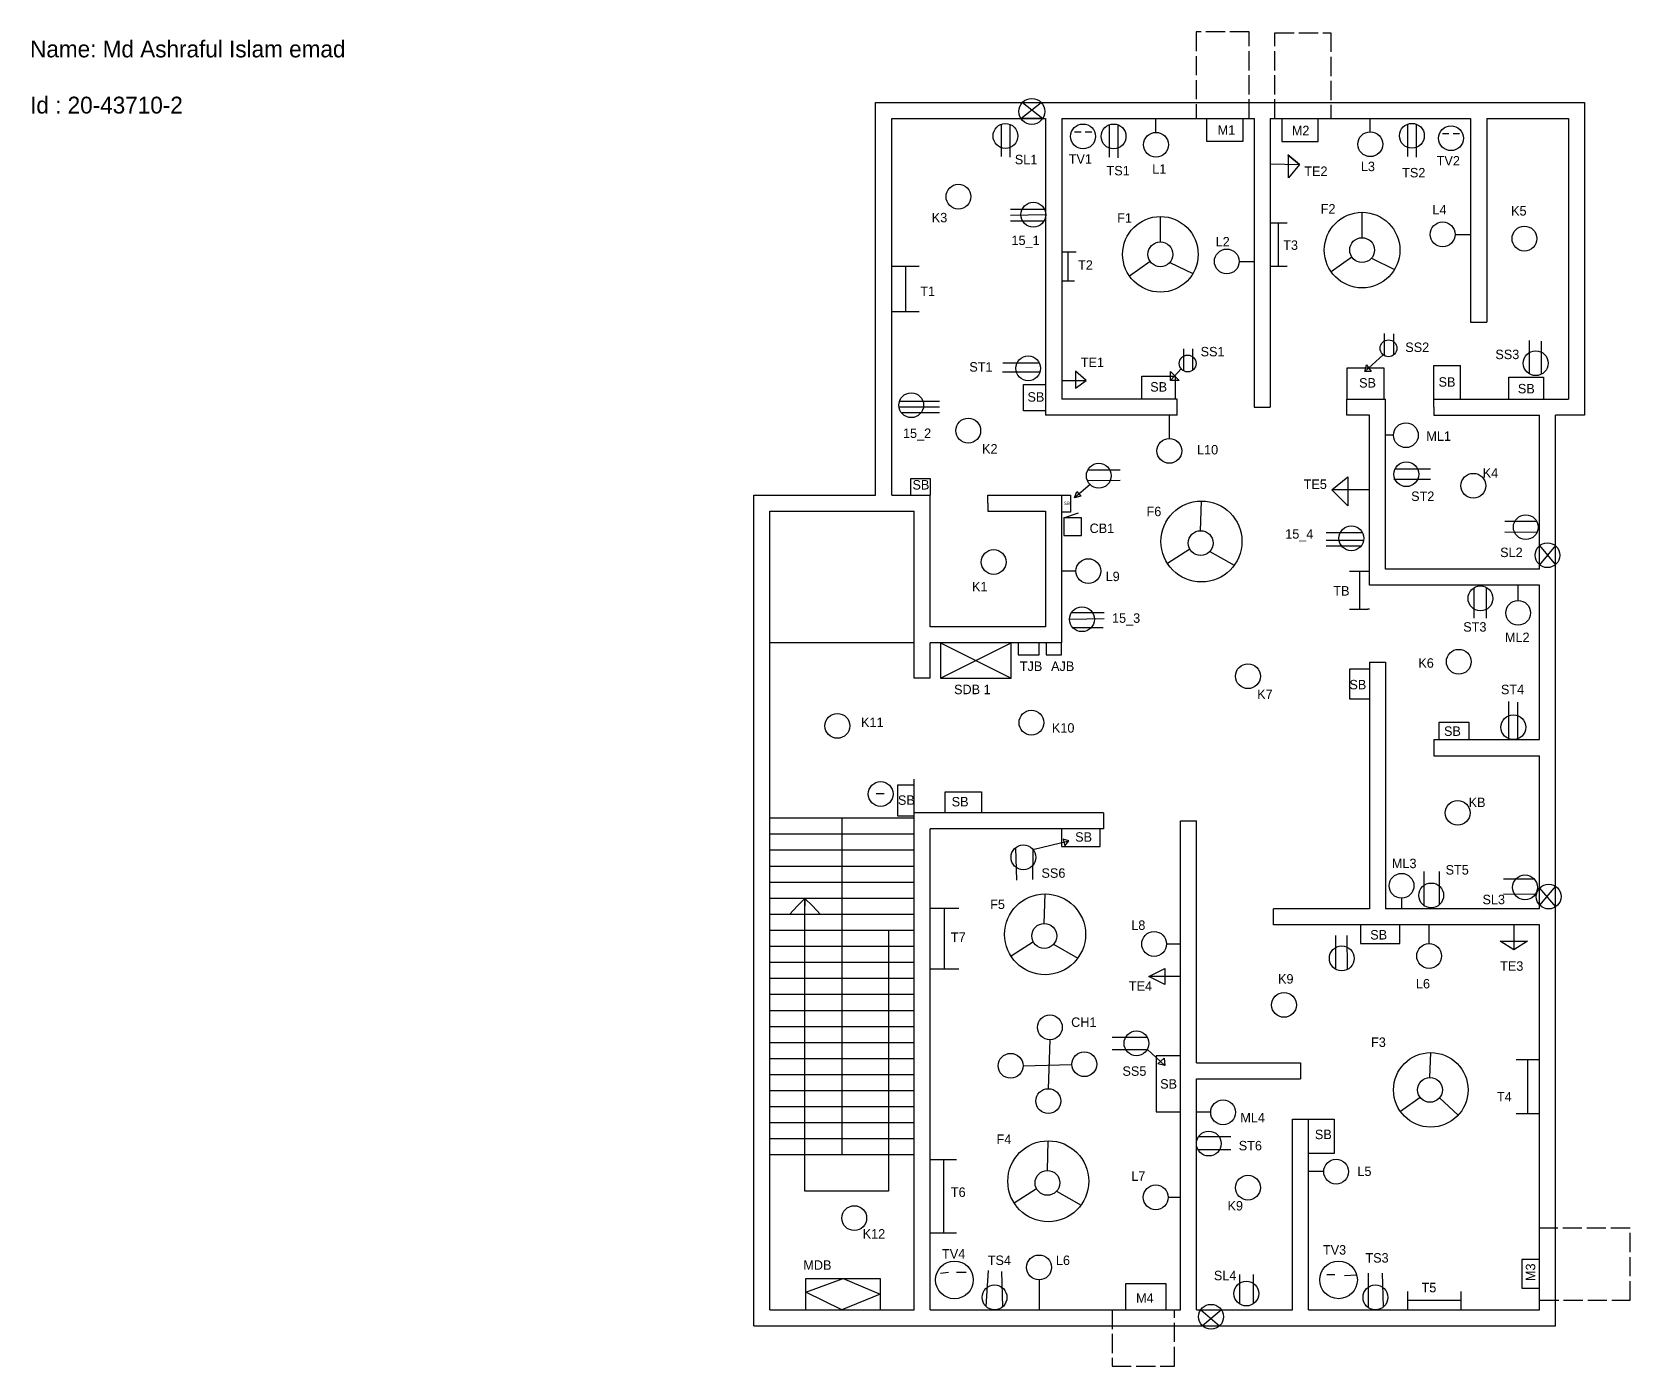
# Model space of a CAD drawing. Header units: inches. Extents: x -1401 to 4392, y -1632 to 1009.
# Drawn here: x 990 to 1986, y 79 to 911 of the extents above; entities that cross this region are included whole.
import ezdxf

# ---------------------------------------------------------------- set-up
doc = ezdxf.new("R2010")
doc.units = ezdxf.units.IN
doc.header["$MEASUREMENT"] = 0
doc.linetypes.add('ACAD_ISO02W100', pattern=[15, 12, -3])

msp = doc.modelspace()

# ---------------------------------------------------------------- linework, layer by layer
at = {"linetype": 'ACAD_ISO02W100'}
for p, q in [((1748.61, 911.08), (1715.61, 911.08)), ((1715.61, 911.08), (1715.61, 857.14)), ((1748.61, 857.14), (1748.61, 911.08)), ((1764.61, 857.14), (1764.61, 910.58)), ((1764.61, 910.58), (1799.61, 910.58)), ((1799.61, 910.58), (1799.61, 857.14)), ((1986.11, 165.08), (1929.71, 165.08)), ((1986.11, 120.08), (1986.11, 165.08)), ((1929.71, 120.08), (1986.11, 120.08)), ((1663.11, 114.14), (1663.11, 79.08)), ((1702.11, 79.08), (1702.11, 114.14)), ((1663.11, 79.08), (1702.11, 79.08))]:
    msp.add_line(p, q, dxfattribs=at)
for p, q in [((1515.71, 622.14), (1515.71, 867.14)), ((1515.71, 867.14), (1544.71, 867.14)), ((1520.71, 867.14), (1544.71, 867.14)), ((1520.71, 867.14), (1544.71, 867.14)), ((1544.71, 867.14), (1626.71, 867.14)), ((1606.25, 857.14), (1618.9, 867.14)), ((1607.24, 867.14), (1619.88, 857.14)), ((1626.71, 867.14), (1756.71, 867.14)), ((1756.71, 867.14), (1886.71, 867.14)), ((1886.71, 867.14), (1957.71, 867.14)), ((1957.71, 867.14), (1957.71, 672.14)), ((1515.71, 622.14), (1515.71, 862.14)), ((1525.71, 622.14), (1525.71, 857.14)), ((1525.71, 857.14), (1544.71, 857.14)), ((1544.71, 857.14), (1621.71, 857.14)), ((1619.88, 857.14), (1606.25, 857.14)), ((1621.71, 857.14), (1621.68, 672.14)), ((1631.71, 857.14), (1751.71, 857.14)), ((1631.71, 857.14), (1631.71, 682.14)), ((1631.71, 857.14), (1631.71, 682.14)), ((1690.51, 848.46), (1690.51, 857.14)), ((1722.08, 857.14), (1722.08, 842.93)), ((1744.79, 842.93), (1744.79, 857.14)), ((1751.71, 857.14), (1751.71, 677.14)), ((1761.71, 857.14), (1886.71, 857.14)), ((1761.71, 857.14), (1761.71, 677.14)), ((1768.95, 857.14), (1768.95, 842.79)), ((1791.68, 842.79), (1791.68, 857.14)), ((1824.13, 848.81), (1824.13, 857.14)), ((1886.71, 857.14), (1886.71, 730.14)), ((1896.71, 857.14), (1947.71, 857.14)), ((1896.71, 857.14), (1896.71, 730.14)), ((1947.71, 857.14), (1947.71, 682.14)), ((1593.9, 853.46), (1593.9, 833.38)), ((1599.28, 853.49), (1599.28, 832.89)), ((1639.78, 848.85), (1643.77, 848.85)), ((1646.43, 848.85), (1650.43, 848.85)), ((1661.34, 853.16), (1661.34, 833.07)), ((1666.72, 853.19), (1666.72, 832.58)), ((1847.36, 853.57), (1847.36, 833.48)), ((1852.73, 853.6), (1852.73, 832.99)), ((1869.21, 847.72), (1873.2, 847.72)), ((1875.86, 847.72), (1879.86, 847.72)), ((1722.08, 842.93), (1744.79, 842.93)), ((1768.95, 842.79), (1791.68, 842.79)), ((1761.71, 828.89), (1761.71, 828.89)), ((1761.71, 828.89), (1779.98, 828.46)), ((1779.98, 828.46), (1772.76, 834.41)), ((1772.76, 834.41), (1779.98, 828.46)), ((1773.06, 820.07), (1773.06, 834.16)), ((1779.98, 828.46), (1773.06, 820.07)), ((1602.3, 800.45), (1599.89, 800.45)), ((1599.89, 796.87), (1621.77, 797.23)), ((1621, 800.45), (1602.3, 800.45)), ((1819.04, 782.76), (1819.04, 798.58)), ((1599.89, 793.24), (1620.75, 793.27)), ((1693.27, 780.13), (1693.27, 795.95)), ((1761.71, 792.02), (1761.71, 792.02)), ((1761.71, 792.02), (1772.26, 792.02)), ((1766.98, 764.86), (1766.98, 792.02)), ((1631.71, 786.56), (1631.71, 786.56)), ((1876.98, 784.83), (1886.71, 784.83)), ((1631.71, 773.96), (1640.71, 773.96)), ((1635.66, 755.83), (1635.66, 773.96)), ((1686.95, 767.93), (1674.03, 758.81)), ((1742.42, 767.93), (1751.71, 767.93)), ((1812.72, 770.56), (1799.8, 761.44)), ((1824.86, 769.93), (1839.3, 763.02)), ((1525.71, 764.98), (1542.74, 764.98)), ((1534.22, 764.98), (1534.22, 736.52)), ((1699.1, 767.3), (1713.54, 760.38)), ((1772.26, 764.86), (1761.71, 764.86)), ((1631.71, 755.83), (1639.61, 755.83)), ((1542.74, 736.52), (1525.71, 736.52)), ((1886.71, 730.14), (1896.71, 730.14)), ((1833.03, 709.17), (1833.03, 723.01)), ((1838.73, 709.67), (1838.73, 722.82)), ((1923.42, 697.8), (1923.51, 718.69)), ((1930.98, 697.68), (1930.84, 718.25)), ((1707.79, 699.7), (1707.79, 713.55)), ((1713.49, 700.21), (1713.49, 713.36)), ((1832.21, 709.71), (1820.75, 699.26)), ((1618.18, 698.94), (1594.81, 698.94)), ((1598.52, 704.61), (1594.93, 704.61)), ((1617.81, 704.61), (1598.52, 704.61)), ((1646.98, 693.76), (1640.29, 699.63)), ((1640.29, 699.63), (1640.29, 688.89)), ((1706.23, 700.97), (1699.61, 693.76)), ((1699.61, 693.76), (1699.61, 699.32)), ((1699.61, 699.32), (1705.05, 693.76)), ((1809.71, 682.14), (1809.71, 701.66)), ((1809.71, 701.66), (1832.55, 701.66)), ((1820.75, 699.26), (1821.86, 703.52)), ((1824.7, 699.42), (1820.75, 699.26)), ((1821.86, 703.52), (1824.7, 699.42)), ((1832.55, 701.66), (1832.55, 682.14)), ((1863.71, 682.14), (1863.71, 703.07)), ((1863.71, 703.07), (1880.43, 703.07)), ((1880.43, 682.14), (1880.43, 703.07)), ((1607.83, 674.74), (1607.83, 691.22)), ((1607.83, 691.22), (1621.69, 691.22)), ((1631.71, 693.76), (1631.71, 693.76)), ((1631.71, 693.76), (1646.98, 693.76)), ((1640.29, 688.89), (1646.98, 693.76)), ((1681.76, 682.14), (1681.76, 696.45)), ((1681.76, 696.45), (1702.52, 696.45)), ((1705.05, 693.76), (1699.61, 693.76)), ((1702.52, 696.45), (1702.52, 682.14)), ((1910.56, 682.14), (1910.56, 695.82)), ((1910.56, 695.82), (1932.14, 695.82)), ((1932.14, 695.82), (1932.14, 682.14)), ((1530.52, 680.75), (1555.59, 680.75)), ((1703.71, 682.14), (1631.71, 682.14)), ((1703.71, 672.14), (1703.71, 682.14)), ((1809.53, 672.14), (1809.53, 682.14)), ((1809.71, 682.14), (1833.71, 682.14)), ((1833.71, 576.14), (1833.71, 682.14)), ((1863.71, 677.14), (1863.71, 682.14)), ((1863.71, 682.14), (1947.71, 682.14)), ((1555.59, 677.07), (1530.22, 677.08)), ((1555.59, 673.6), (1531.69, 673.63)), ((1621.68, 674.74), (1607.83, 674.74)), ((1631.71, 672.14), (1621.68, 672.14)), ((1703.71, 672.14), (1631.71, 672.14)), ((1698.85, 657.55), (1698.85, 672.14)), ((1751.71, 677.14), (1761.71, 677.14)), ((1823.71, 672.14), (1809.53, 672.14)), ((1823.71, 566.14), (1823.71, 672.14)), ((1863.71, 677.14), (1863.71, 672.14)), ((1863.71, 672.14), (1929.71, 672.14)), ((1929.71, 576.14), (1929.71, 672.14)), ((1939.71, 571.14), (1939.71, 672.14)), ((1957.71, 672.14), (1939.71, 672.14)), ((1838.59, 659.61), (1833.71, 659.61)), ((1647.99, 637.9), (1668.11, 638.08)), ((1839.69, 638.7), (1861.72, 638.7)), ((1537.71, 622.14), (1537.71, 632.58)), ((1537.71, 632.58), (1549.7, 632.58)), ((1549.7, 632.58), (1549.7, 622.14)), ((1649.38, 628.84), (1639.61, 620.58)), ((1647.68, 631.4), (1668.11, 631.58)), ((1800.11, 625.58), (1810.11, 633.58)), ((1810.11, 633.58), (1810.11, 615.58)), ((1861.72, 632.05), (1838.89, 632.05)), ((1439.71, 535.14), (1439.71, 622.14)), ((1439.71, 622.14), (1515.71, 622.14)), ((1444.71, 622.14), (1515.71, 622.14)), ((1525.71, 622.14), (1544.71, 622.14)), ((1525.71, 622.14), (1549.71, 622.14)), ((1549.71, 540.14), (1549.71, 622.14)), ((1585.71, 617.14), (1585.71, 622.14)), ((1585.71, 622.14), (1631.68, 622.14)), ((1631.68, 622.14), (1631.68, 530.14)), ((1631.68, 622.14), (1637.11, 622.14)), ((1637.11, 622.14), (1637.11, 611.58)), ((1639.61, 620.58), (1641.11, 624.58)), ((1643.61, 621.58), (1639.61, 620.58)), ((1641.11, 624.58), (1643.61, 621.58)), ((1718.35, 600.05), (1718.85, 618.55)), ((1823.71, 625.58), (1800.11, 625.58)), ((1810.11, 615.58), (1800.11, 625.58)), ((1823.71, 625.58), (1823.71, 625.58)), ((1449.71, 535.14), (1449.71, 612.14)), ((1449.71, 612.14), (1539.71, 612.14)), ((1539.71, 508.14), (1539.71, 612.14)), ((1539.71, 508.14), (1539.71, 612.14)), ((1585.71, 617.14), (1585.71, 612.14)), ((1585.71, 612.14), (1621.68, 612.14)), ((1621.68, 612.14), (1621.68, 540.14)), ((1637.11, 611.58), (1631.68, 611.58)), ((1633.11, 608.08), (1642.11, 611.08)), ((1644.11, 608.08), (1633.11, 608.08)), ((1633.11, 608.08), (1633.11, 597.08)), ((1644.11, 597.08), (1644.11, 608.08)), ((1819.32, 598.68), (1796.61, 598.68)), ((1928.05, 605.68), (1907.95, 605.68)), ((1907.95, 599.26), (1928.16, 599.03)), ((1633.11, 597.08), (1644.11, 597.08)), ((1711.56, 588.6), (1697.66, 579.6)), ((1796.61, 594.08), (1819.99, 594.1)), ((1818.32, 590.4), (1796.61, 590.4)), ((1939.71, 590.78), (1929.71, 578.81)), ((1929.71, 590.73), (1939.58, 578.81)), ((1939.58, 578.81), (1939.71, 590.78)), ((1939.71, 576.97), (1939.71, 590.78)), ((1724.07, 587.11), (1739.26, 578.47)), ((1640.61, 574.81), (1631.68, 574.81)), ((1823.71, 574.58), (1811.11, 574.58)), ((1817.41, 574.58), (1817.41, 551.08)), ((1929.71, 576.14), (1833.71, 576.14)), ((1939.71, 465.14), (1939.71, 571.14)), ((1929.71, 566.14), (1823.71, 566.14)), ((1888.74, 564.37), (1888.74, 545.58)), ((1896.42, 564.67), (1896.42, 545.58)), ((1916.35, 556.55), (1916.35, 566.14)), ((1929.71, 469.73), (1929.71, 566.14)), ((1637.88, 549.07), (1658.11, 549.07)), ((1811.11, 551.08), (1822.61, 551.08)), ((1823.71, 551.08), (1822.61, 551.08)), ((1621.68, 540.14), (1549.71, 540.14)), ((1658.11, 545.08), (1636.61, 544.67)), ((1638.63, 539.6), (1657.61, 539.6)), ((1439.71, 419.14), (1439.71, 535.14)), ((1449.71, 419.14), (1449.71, 535.14)), ((1539.71, 530.06), (1449.71, 530.06)), ((1631.68, 530.14), (1549.71, 530.14)), ((1549.71, 508.14), (1549.71, 530.14)), ((1556.11, 530.14), (1556.11, 508.08)), ((1556.11, 508.08), (1600.11, 530.14)), ((1556.11, 530.14), (1600.11, 508.08)), ((1600.11, 508.08), (1600.11, 530.14)), ((1604.61, 530.14), (1604.61, 522.58)), ((1617.61, 522.58), (1617.61, 530.14)), ((1622.11, 530.14), (1622.11, 522.58)), ((1631.61, 522.58), (1631.61, 530.14)), ((1604.61, 522.58), (1617.61, 522.58)), ((1622.11, 522.58), (1631.61, 522.58)), ((1823.71, 513.58), (1811.11, 513.58)), ((1811.11, 513.58), (1811.11, 495.08)), ((1823.71, 518.14), (1823.71, 364.14)), ((1823.71, 518.14), (1833.71, 518.14)), ((1833.71, 518.14), (1833.71, 364.14)), ((1549.71, 508.14), (1539.71, 508.14)), ((1556.11, 508.08), (1600.11, 508.08)), ((1811.11, 495.08), (1823.71, 495.08)), ((1910.49, 470.28), (1910.49, 493.58)), ((1916.23, 470.29), (1916.23, 493.08)), ((1867.11, 469.73), (1867.11, 480.58)), ((1867.11, 480.58), (1885.61, 480.58)), ((1885.61, 480.58), (1885.61, 469.73)), ((1863.71, 469.73), (1929.71, 469.73)), ((1863.71, 469.73), (1929.71, 469.73)), ((1863.71, 469.73), (1863.71, 459.73)), ((1863.71, 459.73), (1929.71, 459.73)), ((1929.71, 364.14), (1929.71, 459.73)), ((1939.71, 359.14), (1939.71, 465.14)), ((1529.61, 422.08), (1529.61, 441.58)), ((1529.61, 441.58), (1539.71, 441.58)), ((1539.71, 424.14), (1539.71, 445.08)), ((1516.11, 436.08), (1521.11, 436.08)), ((1559.11, 424.14), (1559.11, 437.08)), ((1559.11, 437.08), (1581.61, 437.08)), ((1581.61, 437.08), (1581.61, 424.14)), ((1439.71, 109.14), (1439.71, 419.14)), ((1439.71, 104.14), (1439.71, 419.14)), ((1539.71, 420.7), (1449.71, 420.7)), ((1449.71, 114.14), (1449.71, 419.14)), ((1494.71, 420.7), (1494.71, 210.7)), ((1539.71, 422.08), (1529.61, 422.08)), ((1539.71, 114.14), (1539.71, 424.14)), ((1657.71, 424.14), (1539.71, 424.14)), ((1657.71, 424.14), (1657.71, 414.14)), ((1705.71, 114.14), (1705.71, 419.14)), ((1705.71, 419.14), (1715.71, 419.14)), ((1715.71, 268.14), (1715.71, 419.14)), ((1539.71, 410.7), (1449.71, 410.7)), ((1549.71, 114.14), (1549.71, 414.14)), ((1657.71, 414.14), (1549.71, 414.14)), ((1631.61, 414.14), (1631.61, 403.08)), ((1655.61, 403.08), (1655.61, 414.14)), ((1539.71, 400.7), (1449.71, 400.7)), ((1602.84, 402.21), (1603.61, 382.08)), ((1613.81, 401.24), (1613.61, 382.58)), ((1613.81, 401.24), (1636.11, 406.58)), ((1631.61, 403.08), (1655.61, 403.08)), ((1636.11, 406.58), (1632.61, 407.58)), ((1632.61, 407.58), (1633.61, 403.58)), ((1633.61, 403.58), (1636.11, 406.58)), ((1539.71, 390.7), (1449.71, 390.7)), ((1539.71, 380.7), (1449.71, 380.7)), ((1857.71, 366.21), (1857.71, 387.58)), ((1867.31, 366.85), (1867.31, 387.58)), ((1926.34, 382.78), (1907.11, 382.78)), ((1539.71, 370.7), (1449.71, 370.7)), ((1466.88, 365.99), (1471.56, 370.7)), ((1471.56, 188.07), (1471.56, 370.7)), ((1471.56, 370.7), (1471.56, 365.99)), ((1471.56, 370.7), (1476.24, 365.99)), ((1620.85, 355.05), (1621.35, 373.55)), ((1843.61, 370.84), (1843.61, 364.14)), ((1907.11, 373.58), (1927.14, 373.42)), ((1939.71, 378.27), (1929.71, 366.58)), ((1929.71, 377.17), (1939.71, 365.49)), ((1939.71, 365.49), (1939.71, 378.27)), ((1539.71, 360.7), (1449.71, 360.7)), ((1466.88, 365.99), (1461.92, 360.7)), ((1481.37, 360.7), (1476.24, 365.99)), ((1549.71, 364.58), (1567.61, 364.58)), ((1558.66, 326.58), (1558.66, 364.58)), ((1823.71, 364.14), (1763.71, 364.14)), ((1763.71, 354.14), (1763.71, 364.14)), ((1929.71, 364.14), (1833.71, 364.14)), ((1939.71, 263.14), (1939.71, 359.14)), ((1539.71, 350.7), (1449.71, 350.7)), ((1523.66, 350.7), (1523.66, 188.07)), ((1929.71, 354.14), (1763.71, 354.14)), ((1818.11, 354.14), (1818.11, 342.58)), ((1842.61, 342.58), (1842.61, 354.14)), ((1860.85, 342.55), (1860.85, 354.14)), ((1913.61, 354.14), (1913.61, 338.58)), ((1929.71, 263.14), (1929.71, 354.14)), ((1539.71, 340.7), (1449.71, 340.7)), ((1614.06, 343.6), (1600.16, 334.6)), ((1626.57, 342.11), (1641.76, 333.47)), ((1697.08, 342.31), (1705.71, 342.31)), ((1802.59, 326.55), (1802.59, 347.58)), ((1809.61, 347.58), (1809.72, 326.35)), ((1818.11, 342.58), (1842.61, 342.58)), ((1913.61, 338.58), (1905.11, 344.08)), ((1905.11, 344.08), (1922.11, 344.08)), ((1922.11, 344.08), (1913.61, 338.58)), ((1539.71, 330.7), (1449.71, 330.7)), ((1539.71, 320.7), (1449.71, 320.7)), ((1567.61, 326.58), (1549.71, 326.58)), ((1686.11, 322.08), (1696.11, 327.08)), ((1705.71, 322.08), (1686.11, 322.08)), ((1696.11, 317.08), (1686.11, 322.08)), ((1696.11, 327.08), (1696.11, 317.08)), ((1705.71, 322.08), (1705.71, 322.08)), ((1539.71, 310.7), (1449.71, 310.7)), ((1539.71, 300.7), (1449.71, 300.7)), ((1539.71, 290.7), (1449.71, 290.7)), ((1539.71, 280.7), (1449.71, 280.7)), ((1624.35, 282.58), (1623.35, 252.05)), ((1685.11, 284.07), (1663.11, 284.07)), ((1539.71, 270.7), (1449.71, 270.7)), ((1663.11, 276.58), (1685.12, 276.57)), ((1685.12, 276.57), (1696.11, 266.58)), ((1705.71, 272.58), (1690.61, 272.58)), ((1690.61, 272.58), (1690.61, 237.58)), ((1691.61, 267.58), (1695.61, 271.08)), ((1695.61, 271.08), (1696.11, 266.58)), ((1861.35, 259.05), (1861.85, 274.55)), ((1929.71, 270.08), (1915.11, 270.08)), ((1922.41, 236.58), (1922.41, 270.08)), ((1539.71, 260.7), (1449.71, 260.7)), ((1607.58, 266.31), (1638.11, 267.11)), ((1696.11, 266.58), (1691.61, 267.58)), ((1715.71, 268.14), (1780.71, 268.14)), ((1780.71, 268.14), (1780.71, 258.14)), ((1929.71, 114.14), (1929.71, 263.14)), ((1939.71, 104.14), (1939.71, 263.14)), ((1539.71, 250.7), (1449.71, 250.7)), ((1715.71, 114.14), (1715.71, 258.14)), ((1715.71, 258.14), (1780.71, 258.14)), ((1539.71, 240.7), (1449.71, 240.7)), ((1855.24, 246.56), (1842.98, 237.75)), ((1867.25, 246.31), (1878.89, 235.52)), ((1539.71, 230.7), (1449.71, 230.7)), ((1690.61, 237.58), (1705.71, 237.58)), ((1724.61, 237.31), (1715.71, 237.31)), ((1775.71, 114.14), (1775.71, 233.14)), ((1775.71, 233.14), (1785.71, 233.14)), ((1785.71, 114.14), (1785.71, 233.14)), ((1785.71, 233.14), (1801.61, 233.14)), ((1801.61, 233.14), (1801.61, 211.58)), ((1915.11, 236.58), (1929.71, 236.58)), ((1539.71, 220.7), (1449.71, 220.7)), ((1622.85, 201.05), (1623.35, 219.55)), ((1717.03, 222.13), (1737.11, 222.13)), ((1539.71, 210.7), (1449.71, 210.7)), ((1716.66, 214.1), (1737.11, 214.1)), ((1801.61, 211.58), (1785.71, 211.58)), ((1566.11, 207.58), (1549.71, 207.58)), ((1557.91, 207.58), (1557.91, 162.08)), ((1795.11, 200.31), (1785.71, 200.31)), ((1616.06, 189.6), (1602.16, 180.6)), ((1523.66, 188.07), (1471.56, 188.07)), ((1628.57, 188.11), (1643.76, 179.47)), ((1698.08, 184.31), (1705.71, 184.31)), ((1549.71, 162.08), (1566.11, 162.08)), ((1929.71, 145.58), (1918.61, 145.58)), ((1918.61, 145.58), (1918.61, 127.58)), ((1472.11, 114.14), (1472.11, 133.58)), ((1472.11, 133.58), (1518.61, 133.58)), ((1472.11, 125.08), (1495.36, 133.58)), ((1495.36, 133.58), (1518.61, 123.86)), ((1518.61, 133.58), (1518.61, 114.14)), ((1556.11, 137.08), (1561.11, 137.58)), ((1566.11, 137.58), (1572.11, 137.58)), ((1584.66, 116.13), (1586.11, 138.58)), ((1594.11, 138.08), (1594.76, 115.9)), ((1617.61, 132.84), (1617.61, 114.14)), ((1671.61, 114.14), (1671.61, 130.58)), ((1671.61, 130.58), (1696.61, 130.58)), ((1696.61, 130.58), (1696.61, 114.14)), ((1742.73, 117.76), (1742.73, 136.08)), ((1751.11, 136.08), (1751.21, 117.93)), ((1797.11, 136.08), (1802.11, 136.08)), ((1808.11, 135.58), (1815.67, 135.91)), ((1823.03, 115.46), (1823.03, 137.08)), ((1831.61, 137.08), (1832.2, 115.85)), ((1494.71, 114.14), (1472.11, 125.08)), ((1518.61, 123.86), (1494.71, 114.14)), ((1847.61, 114.14), (1847.61, 125.58)), ((1880.61, 119.86), (1847.61, 119.86)), ((1880.61, 125.58), (1880.61, 114.14)), ((1918.61, 127.58), (1929.71, 127.58)), ((1449.71, 114.14), (1539.71, 114.14)), ((1549.71, 114.14), (1705.71, 114.14)), ((1715.71, 114.14), (1775.71, 114.14)), ((1715.71, 114.14), (1775.71, 114.14)), ((1715.71, 114.14), (1775.71, 114.14)), ((1718.43, 114.14), (1730.11, 104.14)), ((1731.26, 114.14), (1719.59, 104.14)), ((1785.71, 114.14), (1929.71, 114.14)), ((1439.71, 104.14), (1544.71, 104.14)), ((1544.71, 104.14), (1710.71, 104.14)), ((1710.71, 104.14), (1780.71, 104.14)), ((1780.71, 104.14), (1939.71, 104.14))]:
    msp.add_line(p, q)
for centre, radius in [((1613.07, 861.52), 8.1), ((1596.64, 846.22), 7.74), ((1645.04, 845.93), 7.74), ((1664.07, 845.92), 7.74), ((1690.51, 840.72), 7.74), ((1824.13, 841.08), 7.74), ((1850.09, 846.33), 7.74), ((1874.48, 844.8), 7.74), ((1567.36, 808.36), 7.74), ((1614.03, 797.1), 7.74), ((1819.04, 775.03), 23.56), ((1693.27, 772.39), 23.56), ((1869.24, 784.83), 7.74), ((1920.29, 782.2), 7.74), ((1693.27, 772.39), 7.74), ((1819.04, 775.03), 7.74), ((1734.68, 767.93), 7.74), ((1835.49, 713.79), 5.24), ((1610.81, 701.31), 7.74), ((1710.25, 704.32), 5.24), ((1927.31, 704.49), 7.74), ((1537.86, 678.3), 7.74), ((1573.44, 662.45), 7.74), ((1846.32, 659.61), 7.74), ((1698.85, 649.81), 7.74), ((1654.85, 634.31), 7.74), ((1846.62, 635.28), 7.74), ((1888.38, 628.07), 7.74), ((1718.85, 593.31), 25.24), ((1921.12, 602.24), 7.74), ((1718.35, 592.31), 7.74), ((1812.35, 595.31), 7.74), ((1589.29, 580.49), 7.74), ((1934.64, 584.77), 7.74), ((1648.35, 574.81), 7.74), ((1892.85, 557.81), 7.74), ((1644.35, 544.81), 7.74), ((1916.35, 548.81), 7.74), ((1879.35, 518.31), 7.74), ((1747.85, 509.31), 7.74), ((1491.85, 478.31), 7.74), ((1612.85, 480.31), 7.74), ((1913.35, 477.47), 7.74), ((1518.85, 435.81), 7.74), ((1878.61, 424.08), 7.74), ((1607.85, 396.31), 7.74), ((1843.61, 378.58), 7.74), ((1862.11, 372.58), 7.74), ((1920.61, 377.58), 7.74), ((1935.35, 371.88), 7.74), ((1621.35, 348.31), 25.24), ((1620.85, 347.31), 7.74), ((1689.35, 342.31), 7.74), ((1806.35, 333.31), 7.74), ((1860.85, 334.81), 7.74), ((1770.35, 304.31), 7.74), ((1624.35, 290.31), 7.74), ((1678.35, 280.31), 7.74), ((1599.85, 266.31), 7.74), ((1645.85, 267.31), 7.74), ((1861.85, 251.31), 23.24), ((1623.35, 244.31), 7.74), ((1861.35, 251.31), 7.74), ((1732.35, 237.31), 7.74), ((1623.35, 194.31), 25.24), ((1723.45, 217.81), 7.74), ((1622.85, 193.31), 7.74), ((1802.85, 200.31), 7.74), ((1690.35, 184.31), 7.74), ((1747.85, 190.31), 7.74), ((1502.35, 171.31), 7.74), ((1564.85, 132.81), 11.76), ((1617.61, 140.58), 7.74), ((1804.35, 132.81), 11.74), ((1589.85, 121.88), 7.74), ((1746.85, 124.31), 7.74), ((1827.35, 121.88), 7.74), ((1724.85, 109.81), 7.74)]:
    msp.add_circle(centre, radius)

# ---------------------------------------------------------------- texts
at = {"attachment_point": 1}
for s, insert, char_height, width in [('Name: Md Ashraful Islam emad\\P\\PId : 20-43710-2', (988.46, 905.72), 10.5, 355.4595), ('M1', (1728.97, 852.87), 5.9, 11.2344), ('M2', (1775.23, 852.58), 5.9, 11.2344), ('SL1', (1602.48, 834.47), 5.9, 11.2344), ('TV1', (1636.11, 834.83), 5.9, 11.2344), ('TS1', (1659.68, 827.52), 5.9, 11.2344), ('L1', (1688.18, 828.56), 5.9, 11.2344), ('TE2', (1783.01, 827.17), 5.9, 11.2344), ('L3', (1818.29, 830.16), 5.9, 11.2344), ('TV2', (1865.54, 833.7), 5.9, 11.2344), ('TS2', (1844.01, 826.27), 5.9, 11.2344), ('K3', (1550.71, 798.24), 5.9, 11.2344), ('F1', (1666.32, 798.04), 5.9, 11.2344), ('F2', (1793.22, 803.71), 5.9, 11.2344), ('L4', (1862.9, 803.18), 5.9, 11.2344), ('K5', (1911.94, 802.46), 5.9, 11.2344), ('15_1', (1600.41, 784.09), 5.9, 11.2344), ('L2', (1727.71, 783.22), 5.9, 11.2344), ('T3', (1769.85, 781.09), 5.9, 11.2344), ('T2', (1641.92, 768.67), 5.9, 11.2344), ('T1', (1543.56, 752.3), 5.9, 11.2344), ('SS2', (1845.95, 717.39), 5.9, 11.2344), ('TE1', (1643.63, 707.97), 5.9, 11.2344), ('SS1', (1718.33, 714.65), 5.9, 11.2344), ('SS3', (1902.14, 712.94), 5.9, 11.2344), ('ST1', (1574.13, 705.14), 5.9, 11.2344), ('SB', (1686.91, 692.68), 5.9, 11.2344), ('SB', (1817.16, 695.2), 5.9, 11.2344), ('SB', (1866.71, 695.74), 5.9, 11.2344), ('SB', (1916.17, 691.58), 5.9, 11.2344), ('SB', (1610.38, 686.4), 5.9, 11.2344), ('15_2', (1532.75, 663.77), 5.9, 11.2344), ('ML1', (1859.11, 661.98), 5.9, 11.2344), ('K2', (1582.05, 654.05), 5.9, 11.2344), ('L10', (1716.11, 653.48), 5.9, 11.2344), ('K4', (1894.25, 639.01), 5.9, 11.2344), ('SB', (1538.68, 631.61), 5.9, 5.508), ('TE5', (1782.61, 631.98), 5.9, 11.2344), ('SB', (1633.11, 618.08), 2, 11.2344), ('ST2', (1849.61, 624.48), 5.9, 11.2344), ('F6', (1684.61, 614.98), 5.9, 11.2344), ('CB1', (1649.11, 604.48), 5.9, 11.2344), ('15_4', (1771.11, 600.98), 5.9, 11.2344), ('SL2', (1905.11, 589.48), 5.9, 11.2344), ('K1', (1575.81, 568.12), 5.9, 11.2344), ('L9', (1659.11, 574.48), 5.9, 11.2344), ('TB', (1801.11, 565.48), 5.9, 11.2344), ('15_3', (1663.11, 548.48), 5.9, 11.2344), ('ST3', (1882.11, 542.98), 5.9, 11.2344), ('ML2', (1908.11, 536.48), 5.9, 11.2344), ('TJB', (1605.61, 518.48), 5.9, 11.2344), ('AJB', (1625.11, 518.48), 5.9, 11.2344), ('K6', (1854.11, 520.48), 5.9, 11.2344), ('SDB 1', (1564.61, 503.98), 5.9, 30.5), ('K7', (1753.61, 500.98), 5.9, 11.2344), ('SB', (1811.11, 506.98), 5.9, 11.2344), ('ST4', (1905.61, 503.98), 5.9, 11.2344), ('K11', (1506.61, 483.48), 5.9, 30.5), ('K10', (1625.61, 479.98), 5.9, 30.5), ('SB', (1870.11, 477.98), 5.9, 11.2344), ('SB', (1529.61, 434.98), 5.9, 30.5), ('SB', (1563.11, 433.98), 5.9, 30.5), ('KB', (1885.46, 433.58), 5.9, 11.2344), ('SB', (1640.11, 411.98), 5.9, 11.2344), ('SS6', (1619.11, 389.48), 5.9, 11.2344), ('ML3', (1837.61, 395.48), 5.9, 11.2344), ('ST5', (1871.11, 391.48), 5.9, 11.2344), ('F5', (1587.11, 369.98), 5.9, 11.2344), ('SL3', (1894.11, 372.98), 5.9, 11.2344), ('T7', (1562.61, 349.48), 5.9, 11.2344), ('L8', (1675.11, 356.98), 5.9, 11.2344), ('SB', (1824.11, 350.98), 5.9, 11.2344), ('TE3', (1905.11, 331.48), 5.9, 11.2344), ('TE4', (1673.61, 318.98), 5.9, 11.2344), ('K9', (1766.61, 323.48), 5.9, 11.2344), ('L6', (1852.61, 320.48), 5.9, 11.2344), ('CH1', (1637.61, 296.48), 5.9, 11.2344), ('F3', (1824.61, 283.98), 5.9, 11.2344), ('SS5', (1669.61, 265.98), 5.9, 11.2344), ('SB', (1693.11, 257.98), 5.9, 11.2344), ('T4', (1903.11, 249.98), 5.9, 11.2344), ('ML4', (1743.11, 236.98), 5.9, 11.2344), ('F4', (1591.11, 223.48), 5.9, 11.2344), ('ST6', (1742.11, 219.48), 5.9, 11.2344), ('SB', (1789.61, 226.48), 5.9, 11.2344), ('L7', (1675.11, 200.48), 5.9, 11.2344), ('L5', (1816.11, 203.48), 5.9, 11.2344), ('T6', (1562.61, 190.48), 5.9, 11.2344), ('K9', (1735.11, 181.98), 5.9, 11.2344), ('K12', (1507.61, 164.48), 5.9, 11.2344), ('TV4', (1557.11, 151.98), 5.9, 11.2344), ('TV3', (1794.61, 154.48), 5.9, 11.2344), ('TS3', (1821.11, 149.48), 5.9, 11.2344), ('MDB', (1470.61, 144.98), 5.9, 11.2344), ('TS4', (1585.61, 147.98), 5.9, 11.2344), ('L6', (1628.11, 147.98), 5.9, 11.2344), ('SL4', (1726.61, 138.48), 5.9, 11.2344), ('T5', (1856.11, 130.98), 5.9, 11.2344), ('M4', (1678.11, 124.48), 5.9, 11.2344)]:
    msp.add_mtext(s, dxfattribs=dict(at, insert=insert, char_height=char_height, width=width))
at = {"insert": (1921.11, 132.08), "char_height": 5.9, "width": 11.2344, "attachment_point": 1, "rotation": 90}
msp.add_mtext('M3', dxfattribs=at)

doc.saveas('drawing.dxf')
